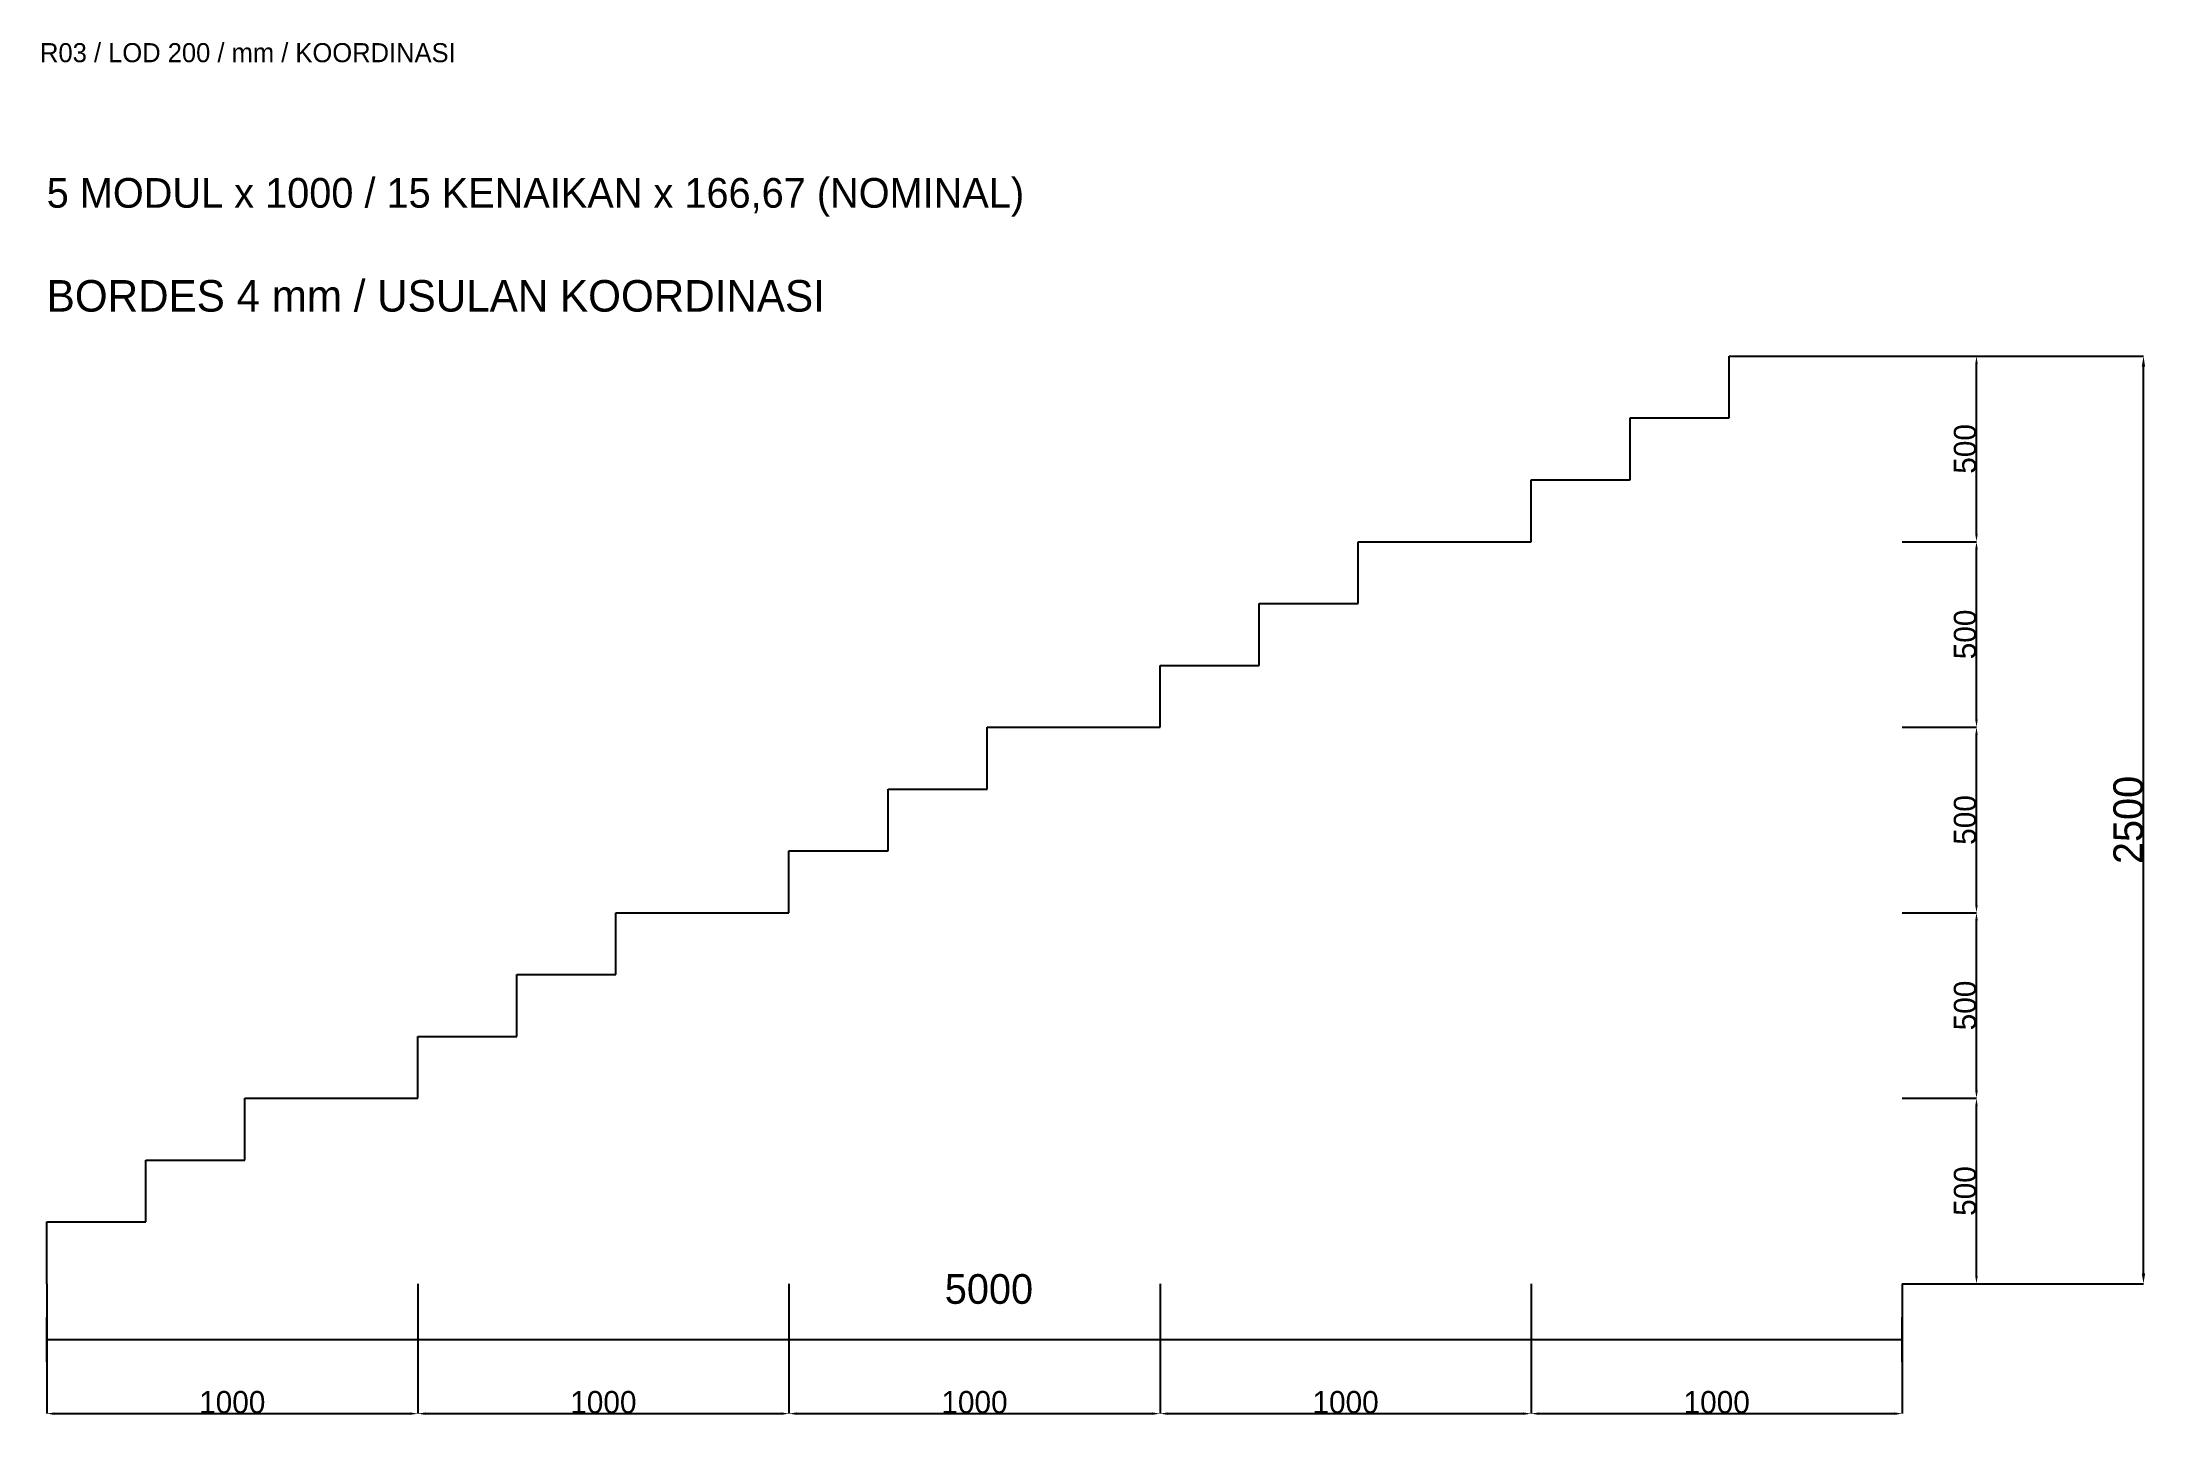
# Model space of a CAD drawing. Header units: millimetres. Extents: x -12 to 5662, y -359 to 3346.
import ezdxf

# ---------------------------------------------------------------- set-up
doc = ezdxf.new("R2010")
doc.units = ezdxf.units.MM
doc.layers.add('dek', color=7, linetype='Continuous', true_color=0x444444)
doc.layers.add('dim', color=7, linetype='Continuous', true_color=0x222222)
doc.dimstyles.get("Standard").update_dxf_attribs({"dimtxt": 2.5, "dimasz": 2.5, "dimexe": 1.25, "dimexo": 0.625, "dimtad": 1, "dimcen": 2.5, "dimazin": 3, "dimtfac": 1, "dimtmove": 0, "dimatfit": 3})

# ---------------------------------------------------------------- blocks, each defined once
blk = doc.blocks.new('_CLOSEDFILLED')
at = {"color": 0, "linetype": 'BYBLOCK'}
blk.add_solid([(-1, 0.16), (0, 0), (-1, -0.16)], dxfattribs=at)
blk = doc.blocks.new('*D1')
for p, q in [((0, 0), (0, -350)), ((1000, 0), (1000, -350)), ((21, -350), (979, -350))]:
    blk.add_line(p, q)
at = {"layer": 'Defpoints'}
for p in [(0, 0), (1000, 0), (0, -350)]:
    blk.add_point(p, dxfattribs=at)
at = {"layer": 'dim', "xscale": 21, "yscale": 21, "rotation": 180}
blk.add_blockref('_CLOSEDFILLED', (0, -350), dxfattribs=at)
at = {"layer": 'dim', "xscale": 21, "yscale": 21}
blk.add_blockref('_CLOSEDFILLED', (1000, -350), dxfattribs=at)
at = {"layer": 'dim', "insert": (500, -319.375), "char_height": 60, "attachment_point": 5}
blk.add_mtext('1000', dxfattribs=at)
blk = doc.blocks.new('*D2')
for p, q in [((1000, 0), (1000, -350)), ((2000, 0), (2000, -350)), ((1021, -350), (1979, -350))]:
    blk.add_line(p, q)
at = {"layer": 'Defpoints'}
for p in [(1000, 0), (2000, 0), (1000, -350)]:
    blk.add_point(p, dxfattribs=at)
at = {"layer": 'dim', "xscale": 21, "yscale": 21, "rotation": 180}
blk.add_blockref('_CLOSEDFILLED', (1000, -350), dxfattribs=at)
at = {"layer": 'dim', "xscale": 21, "yscale": 21}
blk.add_blockref('_CLOSEDFILLED', (2000, -350), dxfattribs=at)
at = {"layer": 'dim', "insert": (1500, -319.375), "char_height": 60, "attachment_point": 5}
blk.add_mtext('1000', dxfattribs=at)
blk = doc.blocks.new('*D3')
for p, q in [((2000, 0), (2000, -350)), ((3000, 0), (3000, -350)), ((2021, -350), (2979, -350))]:
    blk.add_line(p, q)
at = {"layer": 'Defpoints'}
for p in [(2000, 0), (3000, 0), (2000, -350)]:
    blk.add_point(p, dxfattribs=at)
at = {"layer": 'dim', "xscale": 21, "yscale": 21, "rotation": 180}
blk.add_blockref('_CLOSEDFILLED', (2000, -350), dxfattribs=at)
at = {"layer": 'dim', "xscale": 21, "yscale": 21}
blk.add_blockref('_CLOSEDFILLED', (3000, -350), dxfattribs=at)
at = {"layer": 'dim', "insert": (2500, -319.375), "char_height": 60, "attachment_point": 5}
blk.add_mtext('1000', dxfattribs=at)
blk = doc.blocks.new('*D4')
for p, q in [((3000, 0), (3000, -350)), ((4000, 0), (4000, -350)), ((3021, -350), (3979, -350))]:
    blk.add_line(p, q)
at = {"layer": 'Defpoints'}
for p in [(3000, 0), (4000, 0), (3000, -350)]:
    blk.add_point(p, dxfattribs=at)
at = {"layer": 'dim', "xscale": 21, "yscale": 21, "rotation": 180}
blk.add_blockref('_CLOSEDFILLED', (3000, -350), dxfattribs=at)
at = {"layer": 'dim', "xscale": 21, "yscale": 21}
blk.add_blockref('_CLOSEDFILLED', (4000, -350), dxfattribs=at)
at = {"layer": 'dim', "insert": (3500, -319.375), "char_height": 60, "attachment_point": 5}
blk.add_mtext('1000', dxfattribs=at)
blk = doc.blocks.new('*D5')
for p, q in [((4000, 0), (4000, -350)), ((5000, 0), (5000, -350)), ((4021, -350), (4979, -350))]:
    blk.add_line(p, q)
at = {"layer": 'Defpoints'}
for p in [(4000, 0), (5000, 0), (4000, -350)]:
    blk.add_point(p, dxfattribs=at)
at = {"layer": 'dim', "xscale": 21, "yscale": 21, "rotation": 180}
blk.add_blockref('_CLOSEDFILLED', (4000, -350), dxfattribs=at)
at = {"layer": 'dim', "xscale": 21, "yscale": 21}
blk.add_blockref('_CLOSEDFILLED', (5000, -350), dxfattribs=at)
at = {"layer": 'dim', "insert": (4500, -319.375), "char_height": 60, "attachment_point": 5}
blk.add_mtext('1000', dxfattribs=at)
blk = doc.blocks.new('*D6')
for p, q in [((5000, 2500), (5650, 2500)), ((5650, 28), (5650, 2472)), ((5000, 0), (5650, 0))]:
    blk.add_line(p, q)
at = {"layer": 'Defpoints'}
for p in [(5000, 2500), (5000, 0), (5650, 0)]:
    blk.add_point(p, dxfattribs=at)
at = {"layer": 'dim', "xscale": 28, "yscale": 28}
for p, rotation in [((5650, 2500), 90), ((5650, 0), 270)]:
    blk.add_blockref('_CLOSEDFILLED', p, dxfattribs=dict(at, rotation=rotation))
at = {"layer": 'dim', "insert": (5609.375, 1250), "char_height": 80, "attachment_point": 5, "rotation": 90}
blk.add_mtext('2500', dxfattribs=at)
blk = doc.blocks.new('*D7')
for p, q in [((5000, 500), (5200, 500)), ((5200, 21), (5200, 479)), ((5000, 0), (5200, 0))]:
    blk.add_line(p, q)
at = {"layer": 'Defpoints'}
for p in [(5000, 500), (5000, 0), (5200, 0)]:
    blk.add_point(p, dxfattribs=at)
at = {"layer": 'dim', "xscale": 21, "yscale": 21}
for p, rotation in [((5200, 500), 90), ((5200, 0), 270)]:
    blk.add_blockref('_CLOSEDFILLED', p, dxfattribs=dict(at, rotation=rotation))
at = {"layer": 'dim', "insert": (5169.375, 250), "char_height": 60, "attachment_point": 5, "rotation": 90}
blk.add_mtext('500', dxfattribs=at)
blk = doc.blocks.new('*D8')
for p, q in [((5000, 1000), (5200, 1000)), ((5200, 521), (5200, 979)), ((5000, 500), (5200, 500))]:
    blk.add_line(p, q)
at = {"layer": 'Defpoints'}
for p in [(5000, 1000), (5000, 500), (5200, 500)]:
    blk.add_point(p, dxfattribs=at)
at = {"layer": 'dim', "xscale": 21, "yscale": 21}
for p, rotation in [((5200, 1000), 90), ((5200, 500), 270)]:
    blk.add_blockref('_CLOSEDFILLED', p, dxfattribs=dict(at, rotation=rotation))
at = {"layer": 'dim', "insert": (5169.375, 750), "char_height": 60, "attachment_point": 5, "rotation": 90}
blk.add_mtext('500', dxfattribs=at)
blk = doc.blocks.new('*D9')
for p, q in [((5000, 1500), (5200, 1500)), ((5200, 1021), (5200, 1479)), ((5000, 1000), (5200, 1000))]:
    blk.add_line(p, q)
at = {"layer": 'Defpoints'}
for p in [(5000, 1500), (5000, 1000), (5200, 1000)]:
    blk.add_point(p, dxfattribs=at)
at = {"layer": 'dim', "xscale": 21, "yscale": 21}
for p, rotation in [((5200, 1500), 90), ((5200, 1000), 270)]:
    blk.add_blockref('_CLOSEDFILLED', p, dxfattribs=dict(at, rotation=rotation))
at = {"layer": 'dim', "insert": (5169.375, 1250), "char_height": 60, "attachment_point": 5, "rotation": 90}
blk.add_mtext('500', dxfattribs=at)
blk = doc.blocks.new('*D10')
for p, q in [((5000, 2000), (5200, 2000)), ((5200, 1521), (5200, 1979)), ((5000, 1500), (5200, 1500))]:
    blk.add_line(p, q)
at = {"layer": 'Defpoints'}
for p in [(5000, 2000), (5000, 1500), (5200, 1500)]:
    blk.add_point(p, dxfattribs=at)
at = {"layer": 'dim', "xscale": 21, "yscale": 21}
for p, rotation in [((5200, 2000), 90), ((5200, 1500), 270)]:
    blk.add_blockref('_CLOSEDFILLED', p, dxfattribs=dict(at, rotation=rotation))
at = {"layer": 'dim', "insert": (5169.375, 1750), "char_height": 60, "attachment_point": 5, "rotation": 90}
blk.add_mtext('500', dxfattribs=at)
blk = doc.blocks.new('*D11')
for p, q in [((5000, 2500), (5200, 2500)), ((5200, 2021), (5200, 2479)), ((5000, 2000), (5200, 2000))]:
    blk.add_line(p, q)
at = {"layer": 'Defpoints'}
for p in [(5000, 2500), (5000, 2000), (5200, 2000)]:
    blk.add_point(p, dxfattribs=at)
at = {"layer": 'dim', "xscale": 21, "yscale": 21}
for p, rotation in [((5200, 2500), 90), ((5200, 2000), 270)]:
    blk.add_blockref('_CLOSEDFILLED', p, dxfattribs=dict(at, rotation=rotation))
at = {"layer": 'dim', "insert": (5169.375, 2250), "char_height": 60, "attachment_point": 5, "rotation": 90}
blk.add_mtext('500', dxfattribs=at)

msp = doc.modelspace()

# ---------------------------------------------------------------- linework, layer by layer
at = {"layer": 'dek'}
for p, q in [((4534, 2333.333), (4534, 2500)), ((4534, 2500), (4801, 2500)), ((4801, 2500), (5000, 2500)), ((4267, 2166.667), (4267, 2333.333)), ((4267, 2333.333), (4534, 2333.333)), ((4000, 2000), (4000, 2166.667)), ((4000, 2166.667), (4267, 2166.667)), ((3534, 1833.333), (3534, 2000)), ((3534, 2000), (3801, 2000)), ((3801, 2000), (4000, 2000)), ((3267, 1666.667), (3267, 1833.333)), ((3267, 1833.333), (3534, 1833.333)), ((3000, 1500), (3000, 1666.667)), ((3000, 1666.667), (3267, 1666.667)), ((2534, 1333.333), (2534, 1500)), ((2534, 1500), (2801, 1500)), ((2801, 1500), (3000, 1500)), ((2267, 1166.667), (2267, 1333.333)), ((2267, 1333.333), (2534, 1333.333)), ((2000, 1000), (2000, 1166.667)), ((2000, 1166.667), (2267, 1166.667)), ((1534, 833.333), (1534, 1000)), ((1534, 1000), (1801, 1000)), ((1801, 1000), (2000, 1000)), ((1267, 666.667), (1267, 833.333)), ((1267, 833.333), (1534, 833.333)), ((1000, 500), (1000, 666.667)), ((1000, 666.667), (1267, 666.667)), ((534, 333.333), (534, 500)), ((534, 500), (801, 500)), ((801, 500), (1000, 500)), ((267, 166.667), (267, 333.333)), ((267, 333.333), (534, 333.333)), ((0, 0), (0, 166.667)), ((0, 166.667), (267, 166.667))]:
    msp.add_line(p, q, dxfattribs=at)
at = {"layer": 'dim'}
for p, q in [((0, -210), (0, -90)), ((5000, -210), (5000, -90)), ((0, -150), (5000, -150))]:
    msp.add_line(p, q, dxfattribs=at)

# ---------------------------------------------------------------- texts
for s, height, p in [('R03 / LOD 200 / mm / KOORDINASI', 51.444, (-18, 3292.16)), ('5 MODUL x 1000 / 15 KENAIKAN x 166,67 (NOMINAL)', 80, (0, 2900)), ('BORDES 4 mm / USULAN KOORDINASI', 85, (0, 2620)), ('5000', 80, (2420, -54))]:
    msp.add_text(s, height=height, dxfattribs=at).set_placement(p)

# ---------------------------------------------------------------- dimensions: what is measured, and where the dimension line sits
for base, p1, p2, text, override, picture, middle in [((5650, 0), (5000, 0), (5000, 2500), '2500', {"dimtxt": 80, "dimasz": 28, "dimtad": 1}, '*D6', (5609.375, 1250)), ((5200, 2000), (5000, 2000), (5000, 2500), '500', {"dimtxt": 60, "dimasz": 21, "dimtad": 1}, '*D11', (5169.375, 2250)), ((5200, 1500), (5000, 1500), (5000, 2000), '500', {"dimtxt": 60, "dimasz": 21, "dimtad": 1}, '*D10', (5169.375, 1750)), ((5200, 1000), (5000, 1000), (5000, 1500), '500', {"dimtxt": 60, "dimasz": 21, "dimtad": 1}, '*D9', (5169.375, 1250)), ((5200, 500), (5000, 500), (5000, 1000), '500', {"dimtxt": 60, "dimasz": 21, "dimtad": 1}, '*D8', (5169.375, 750)), ((5200, 0), (5000, 0), (5000, 500), '500', {"dimtxt": 60, "dimasz": 21, "dimtad": 1}, '*D7', (5169.375, 250))]:
    dim = msp.add_linear_dim(base=base, p1=p1, p2=p2, angle=90, text=text, dimstyle='Standard', override=override, dxfattribs=at)
    dim.commit()
    dim.dimension.update_dxf_attribs({"geometry": picture, "text_midpoint": middle})
for base, p1, p2, picture, middle in [((0, -350), (0, 0), (1000, 0), '*D1', (500, -319.375)), ((1000, -350), (1000, 0), (2000, 0), '*D2', (1500, -319.375)), ((2000, -350), (2000, 0), (3000, 0), '*D3', (2500, -319.375)), ((3000, -350), (3000, 0), (4000, 0), '*D4', (3500, -319.375)), ((4000, -350), (4000, 0), (5000, 0), '*D5', (4500, -319.375))]:
    dim = msp.add_linear_dim(base=base, p1=p1, p2=p2, text='1000', dimstyle='Standard', override={"dimtxt": 60, "dimasz": 21, "dimtad": 1}, dxfattribs=at)
    dim.commit()
    dim.dimension.update_dxf_attribs({"geometry": picture, "text_midpoint": middle})

doc.saveas('drawing.dxf')
